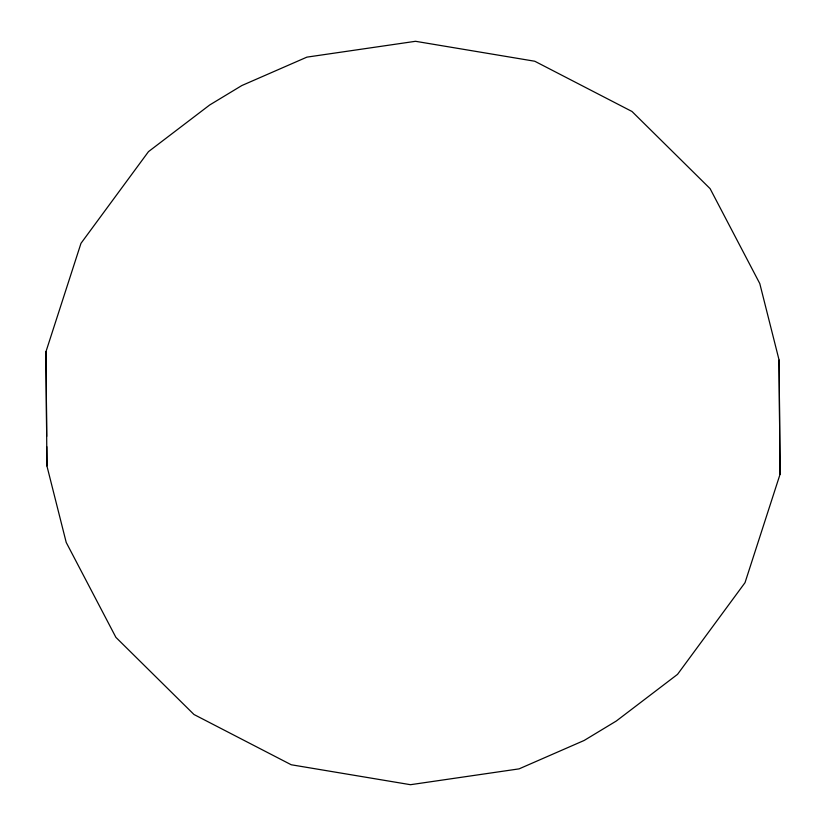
<?xml version="1.0" encoding="UTF-8"?>
<svg xmlns="http://www.w3.org/2000/svg" width="826" height="826" viewBox="0 0 826 826"><rect width="100%" height="100%" fill="white"/><g stroke="black" fill="none" stroke-linecap="round" stroke-linejoin="round"><path stroke-width="1.24" d="M45.977 351.628L80.979 243.329L148.474 151.643L209.69 104.985L241.853 85.532L306.921 57.128L415.509 41.3L534.763 61.238L632.004 111.489L710.102 188.648L759.786 283.566L779.083 360.064L780.023 474.372L745.021 582.671L677.527 674.357L616.31 721.015L584.147 740.468L519.079 768.872L410.491 784.7L291.237 764.762L193.996 714.511L115.898 637.352L66.214 542.434L46.917 465.936L45.977 351.628L46.679 436.396M779.083 360.064L780.023 474.372M46.762 446.67L46.917 465.936"/></g></svg>
